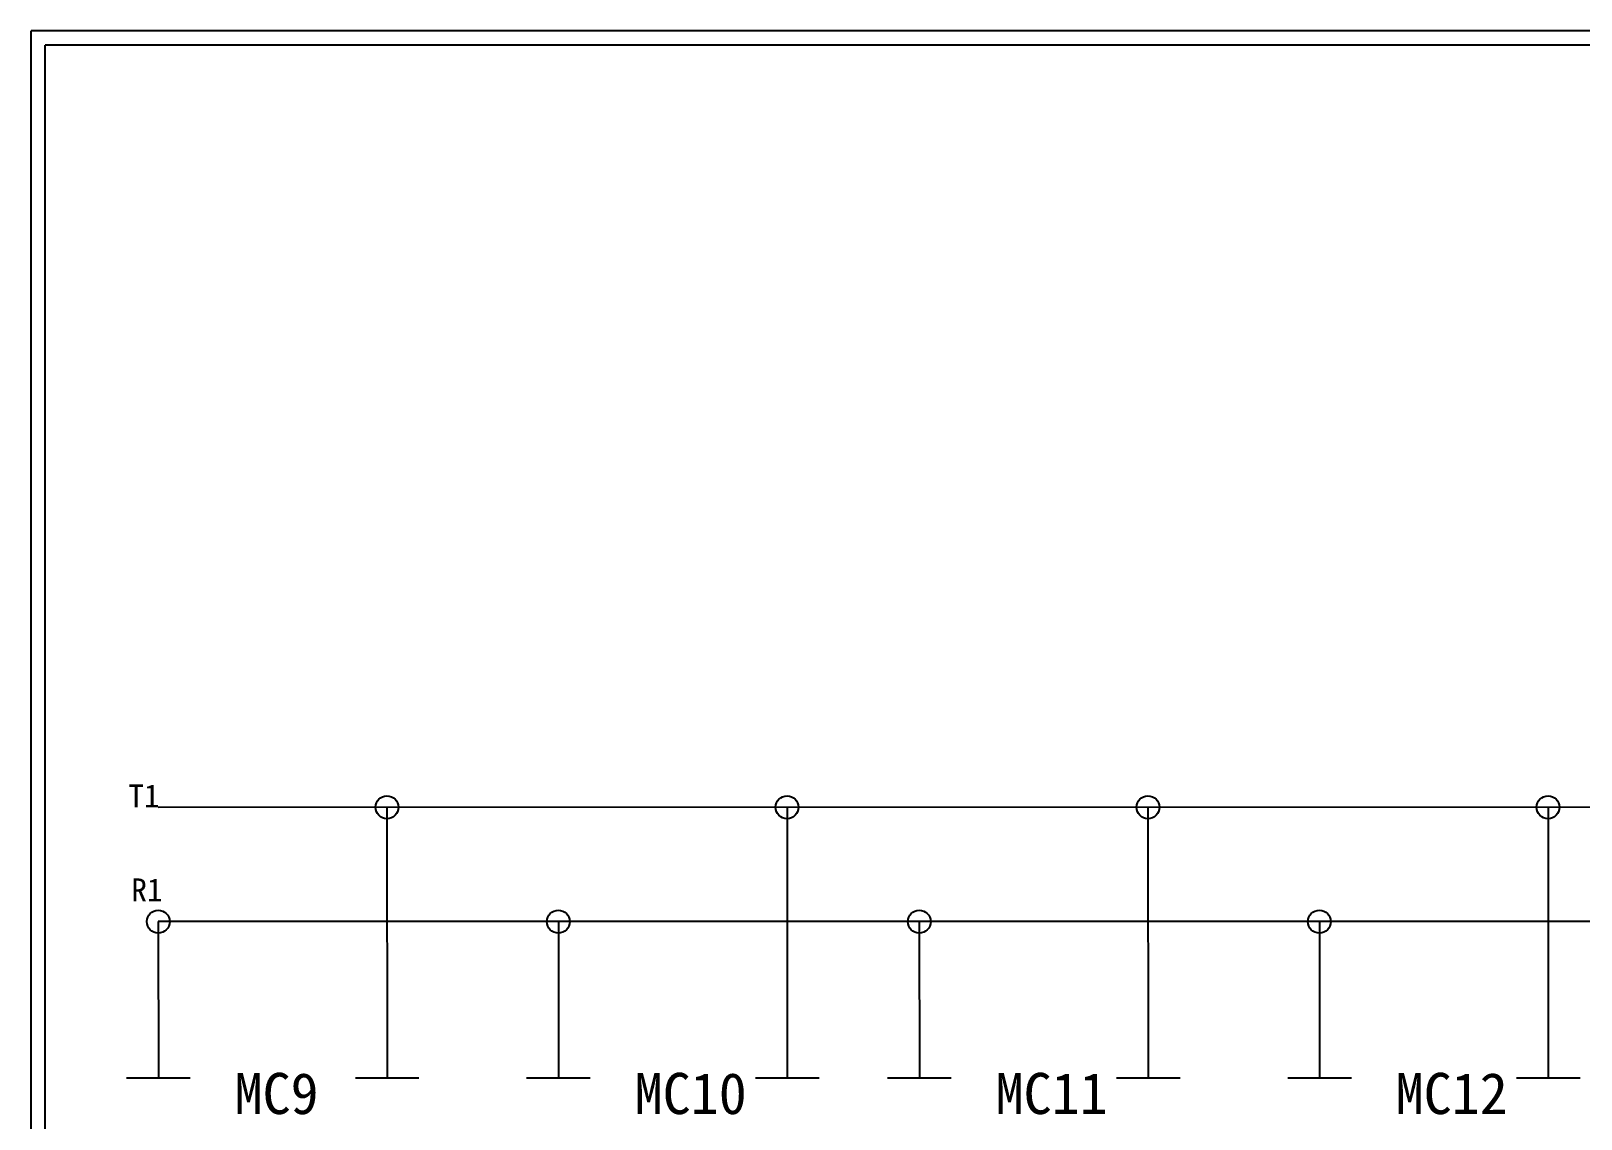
# Model space of a CAD drawing. Extents: x 10 to 297, y 3 to 207.
# Drawn here: x 10 to 145.5, y 111.9 to 207 of the extents above; entities that cross this region are included whole.
import ezdxf

# ---------------------------------------------------------------- set-up
doc = ezdxf.new("R2010")
doc.units = 0
doc.layers.get('0').update_dxf_attribs({"linetype": 'CONTINUOUS'})
doc.layers.add('圖框層', color=7, linetype='CONTINUOUS')
doc.layers.add('標尺寸層', color=3, linetype='CONTINUOUS')
doc.styles.add('STSL', font='KAIU.TTF')

msp = doc.modelspace()

# ---------------------------------------------------------------- linework, layer by layer
for p, q in [((148.93, 139.12), (21.12, 139.11)), ((41.11, 139.12), (41.13, 115.47)), ((76.08, 139.12), (76.1, 115.47)), ((107.62, 139.12), (107.64, 115.47)), ((142.59, 139.12), (142.61, 115.47)), ((170.7, 129.12), (21.12, 129.12)), ((21.12, 129.12), (21.13, 115.47)), ((56.09, 129.12), (56.1, 115.47)), ((87.63, 129.12), (87.65, 115.47)), ((122.6, 129.12), (122.62, 115.47))]:
    msp.add_line(p, q)
at = {"layer": '圖框層', "color": 7}
for p, q in [((297, 206.97), (10, 206.97)), ((10, 3), (10, 206.97)), ((295.75, 205.72), (11.25, 205.72)), ((11.25, 4.25), (11.25, 205.72))]:
    msp.add_line(p, q, dxfattribs=at)
at = {"layer": '標尺寸層', "color": 7}
for p, q in [((18.35, 115.47), (23.91, 115.47)), ((38.35, 115.47), (43.91, 115.47)), ((53.32, 115.47), (58.88, 115.47)), ((73.32, 115.47), (78.88, 115.47)), ((84.86, 115.47), (90.43, 115.47)), ((104.86, 115.47), (110.43, 115.47)), ((119.83, 115.47), (125.4, 115.47)), ((139.83, 115.47), (145.4, 115.47))]:
    msp.add_line(p, q, dxfattribs=at)
for centre in [(41.11, 139.12), (76.08, 139.12), (107.62, 139.12), (142.59, 139.12), (21.12, 129.12), (56.09, 129.12), (87.63, 129.12), (122.6, 129.12)]:
    msp.add_circle(centre, 1, dxfattribs=at)

# ---------------------------------------------------------------- texts
at = {"layer": '圖框層', "color": 4, "style": 'STSL'}
for s, height, p in [('T1', 2, (18.51, 139.12)), ('R1', 2, (18.77, 130.9)), ('MC9', 3.6, (27.79, 112.3)), ('MC10', 3.6, (62.76, 112.3)), ('MC11', 3.6, (94.3, 112.3)), ('MC12', 3.6, (129.27, 112.3))]:
    msp.add_text(s, height=height, dxfattribs=at).set_placement(p)

doc.saveas('drawing.dxf')
